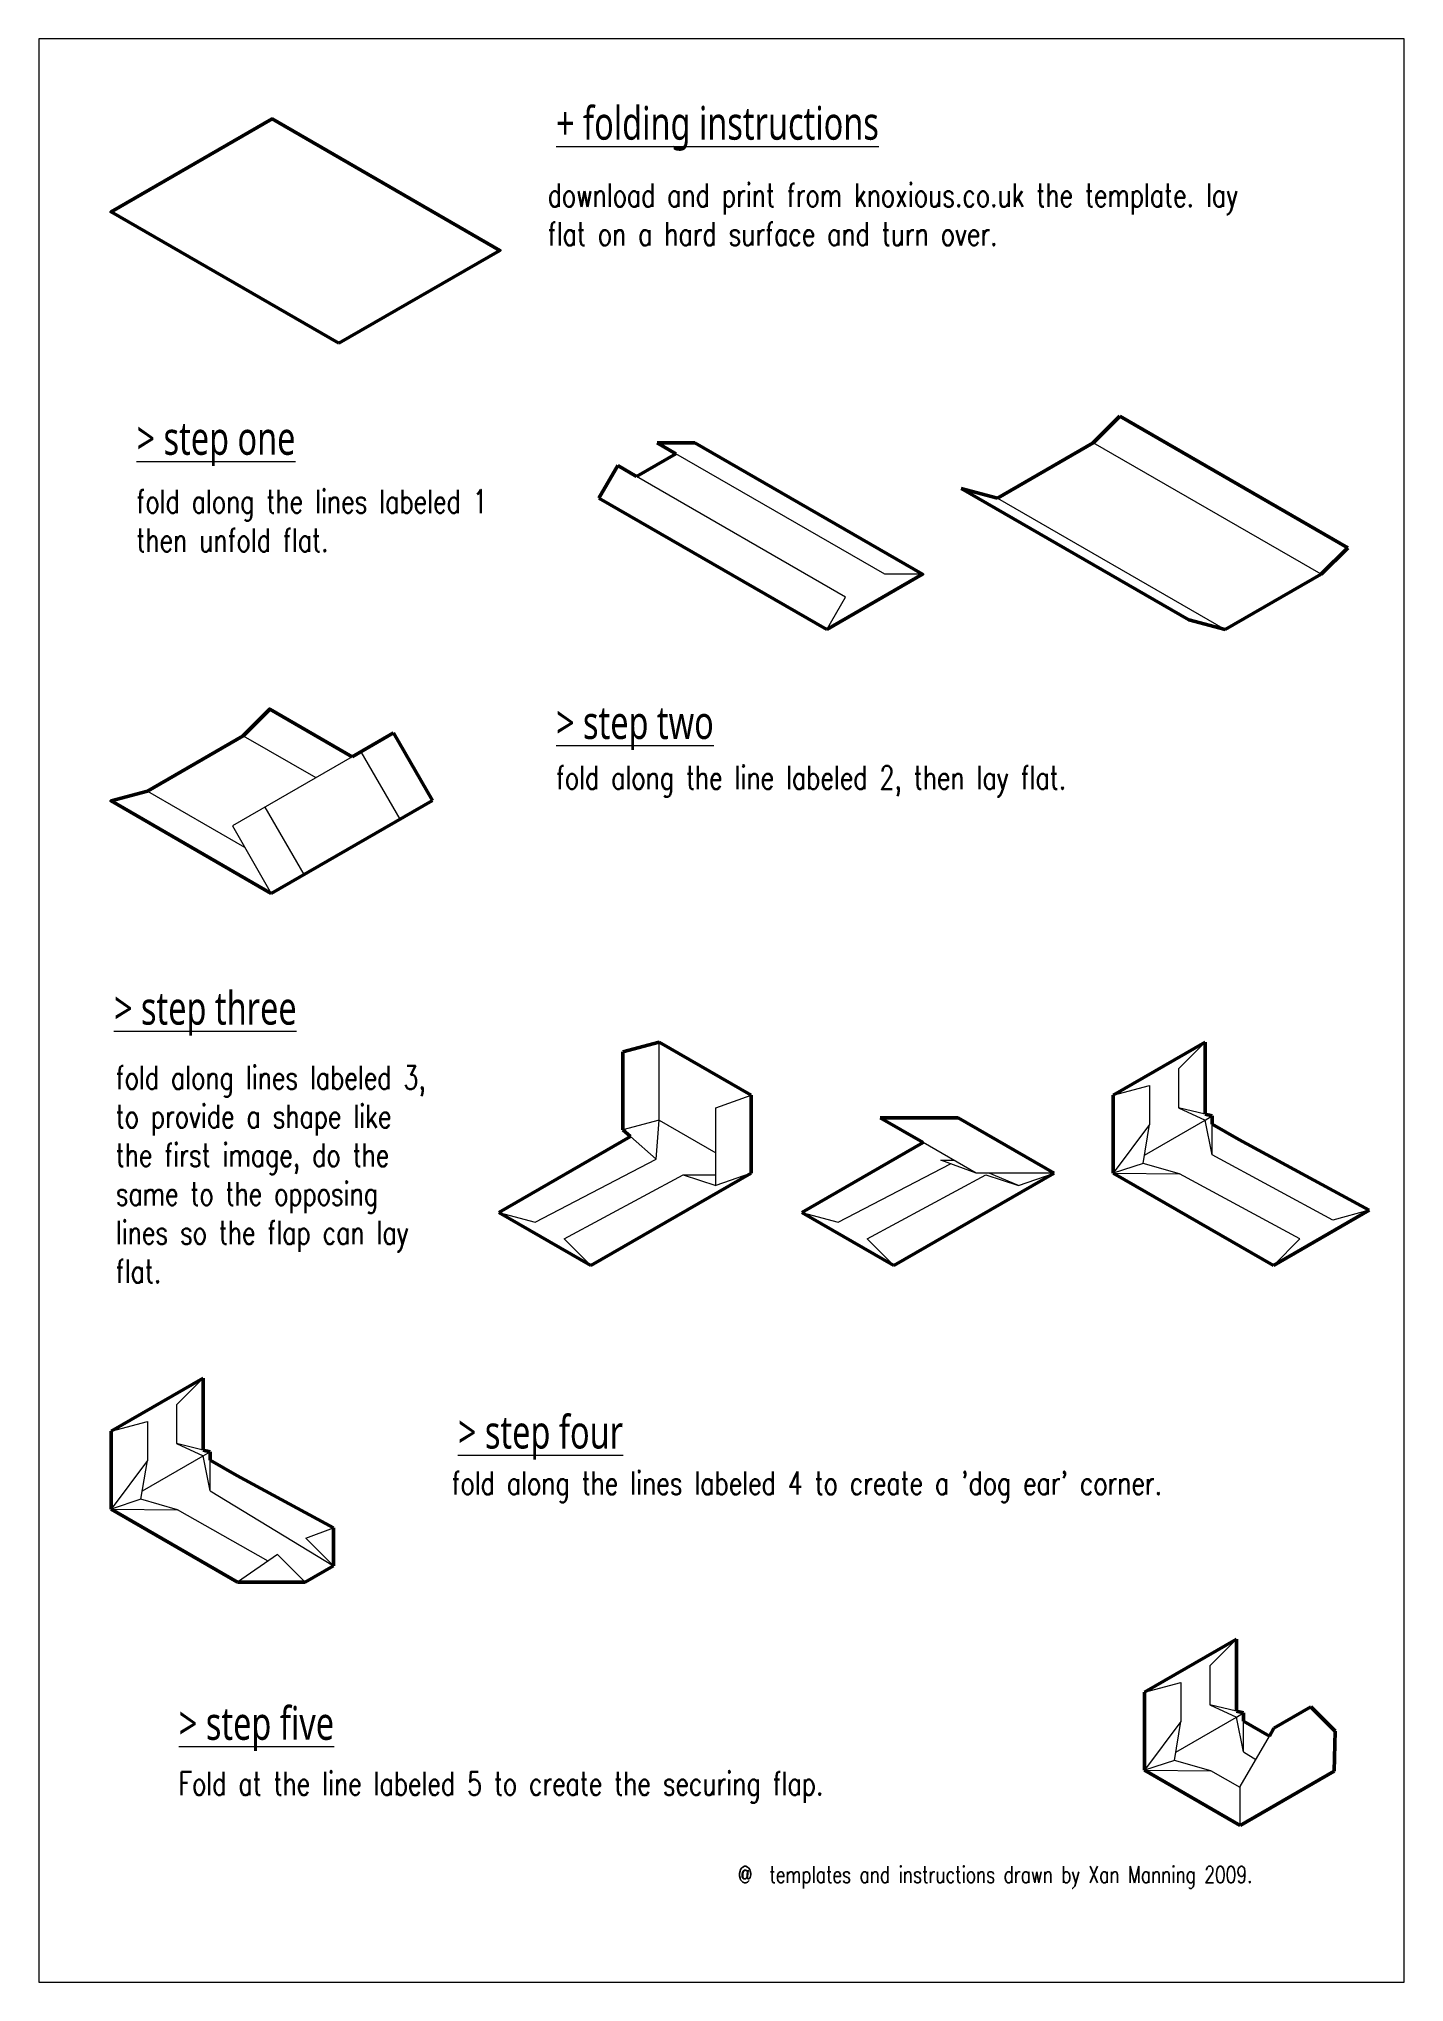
# Paper-space layout 'Work' of a CAD drawing. Header units: millimetres. Extents: x -1 to 205, y -1 to 292.
# The model-space entities are those that its viewports show. They can reach past a viewport. Long polylines and large blocks are cut down to what shows.
import ezdxf

# ---------------------------------------------------------------- set-up
doc = ezdxf.new("R2010")
doc.units = ezdxf.units.MM
doc.header["$LTSCALE"] = 0.5
doc.layers.get('0').update_dxf_attribs({"lineweight": 15})
doc.layers.add('Fold', color=7, linetype='Continuous', lineweight=5)
doc.layers.add('Outline', color=7, linetype='Continuous', lineweight=50)
doc.styles.add('Annotative', font='romans.shx', dxfattribs={"width": 0.75})

msp = doc.modelspace()

# ---------------------------------------------------------------- linework, layer by layer
for p, q in [((28979.8, 17699), (28743.8, 17835.2)), ((28935.2, 17673.3), (28699.3, 17809.5)), ((29022.3, 17699), (28979.8, 17699)), ((28914, 17636.5), (28935.2, 17673.3)), ((28378.1, 17493), (28242.8, 17414.9)), ((28242.8, 17414.9), (28286.8, 17338.6)), ((29341.4, 17170.5), (29311.3, 17140.4)), ((29311.3, 17140.4), (29311.3, 17096.4)), ((29237.5, 17110.5), (29278.5, 17121.5)), ((29278.5, 17121.5), (29278.5, 17077.5)), ((28721.6, 17038.2), (28724.8, 17082.5)), ((29311.3, 17096.4), (29341.4, 17082.5)), ((29349.4, 17043.1), (29341.4, 17082.5)), ((28692.5, 17063.8), (28721.6, 17038.2)), ((29271.3, 17033.5), (29278.5, 17077.5)), ((28584.8, 16967), (28721.6, 17038.2)), ((29082.7, 17022.5), (29022.8, 17057.1)), ((29082.7, 17022.5), (29042.8, 17037)), ((29042.8, 17037), (29057.5, 17037)), ((29485.7, 16969.5), (29349.4, 17043.1)), ((28617.7, 16948.1), (28751.9, 17020.7)), ((28751.9, 17020.7), (28788.7, 17008.4)), ((28751.9, 17020.7), (28788.7, 17020.7)), ((28828.7, 17022.5), (28828.9, 17022.4)), ((28926.8, 16967), (29053.8, 17033)), ((28959.7, 16948.1), (29093.9, 17020.7)), ((29170.7, 17022.5), (29082.7, 17022.5)), ((29093.9, 17020.7), (29130.7, 17008.4)), ((29130.7, 17008.4), (29097.3, 17022.5)), ((29130.7, 17008.4), (29170.7, 17022.5)), ((29170.7, 17022.5), (29170.9, 17022.4)), ((29312.4, 17021.8), (29271.3, 17033.5)), ((29448.5, 16948.1), (29312.4, 17021.8)), ((28543.8, 16978), (28584.8, 16967)), ((28885.8, 16978), (28926.8, 16967)), ((29526.7, 16980.5), (29485.7, 16969.5)), ((28647.7, 16918), (28617.7, 16948.1)), ((28989.7, 16918), (28959.7, 16948.1)), ((29418.5, 16918), (29448.5, 16948.1)), ((28209.7, 16791), (28179.7, 16760.9)), ((28179.7, 16760.9), (28179.7, 16716.9)), ((28105.8, 16731), (28146.8, 16742)), ((28146.8, 16742), (28146.8, 16698)), ((28179.7, 16716.9), (28209.7, 16703)), ((28139.6, 16654), (28146.8, 16698)), ((28217.8, 16663.6), (28209.7, 16703)), ((28217.8, 16663.6), (28356.9, 16579)), ((28180.7, 16642.2), (28139.6, 16654)), ((28283.1, 16584.2), (28180.7, 16642.2)), ((28325.8, 16610.1), (28356.9, 16621.7)), ((28356.9, 16579), (28325.8, 16610.1)), ((28293.8, 16591.6), (28248.7, 16560.5)), ((28324.9, 16560.5), (28293.8, 16591.6)), ((29376.7, 16496), (29346.7, 16465.9)), ((29346.7, 16465.9), (29346.7, 16421.9)), ((29272.8, 16436), (29313.8, 16447)), ((29313.8, 16447), (29313.8, 16403)), ((29346.7, 16421.9), (29376.7, 16408)), ((29306.6, 16359), (29313.8, 16403)), ((29384.8, 16368.6), (29376.7, 16408)), ((29381, 16329.5), (29414, 16386.5)), ((29347.7, 16347.2), (29306.6, 16359)), ((29384.8, 16368.6), (29398.7, 16360.2)), ((29381, 16328.3), (29347.7, 16347.2)), ((29381, 16285.5), (29381, 16329.5))]:
    msp.add_line(p, q)
msp.add_lwpolyline([(28828.8, 17022.5), (28788.7, 17008.4), (28788.7, 17096.4), (28828.8, 17110.5)])
at = {"layer": 'Fold'}
for p, q in [((29472.3, 17699), (29215.1, 17847.5)), ((29106.8, 17785), (29364.1, 17636.5)), ((28387.8, 17498.6), (28431.8, 17422.4)), ((28279.6, 17436.1), (28323.6, 17359.9)), ((28724.8, 17082.5), (28724.8, 17170.5)), ((28724.8, 17082.5), (28683.7, 17071.5)), ((28724.8, 17082.5), (28788.7, 17045.6)), ((29272.9, 17042.9), (29341.4, 17082.5)), ((29341.4, 17089.1), (29311.3, 17096.4)), ((29341.4, 17082.5), (29349.4, 17087.1)), ((29278.5, 17077.5), (29237.5, 17022.5)), ((29349.4, 17043.1), (29349.4, 17077.9)), ((29271.3, 17033.5), (29237.5, 17022.5)), ((29237.5, 17022.5), (29312.4, 17021.8)), ((28209.7, 16709.6), (28179.7, 16716.9)), ((28209.7, 16703), (28217.8, 16707.6)), ((28146.8, 16698), (28105.8, 16643)), ((28141.2, 16663.4), (28209.7, 16703)), ((28217.8, 16663.6), (28217.8, 16698.4)), ((28139.6, 16654), (28105.8, 16643)), ((28105.8, 16643), (28180.7, 16642.2)), ((29376.7, 16414.6), (29346.7, 16421.9)), ((29313.8, 16403), (29272.8, 16348)), ((29308.2, 16368.4), (29376.7, 16408)), ((29376.7, 16408), (29384.8, 16412.6)), ((29384.8, 16368.6), (29384.8, 16403.4)), ((29306.6, 16359), (29272.8, 16348)), ((29272.8, 16348), (29347.7, 16347.2))]:
    msp.add_line(p, q, dxfattribs=at)
for points in [[(28255.1, 17516.6), (28337.1, 17469.3)], [(28146.8, 17454.1), (28256.7, 17390.7)]]:
    msp.add_lwpolyline(points, dxfattribs=at)
at = {"layer": 'Outline'}
for p, q in [((29245.1, 17877.6), (29215.1, 17847.5)), ((29502.4, 17729.1), (29245.1, 17877.6)), ((28722.5, 17847.5), (28765, 17847.5)), ((28743.8, 17835.2), (28722.5, 17847.5)), ((29215.1, 17847.5), (29106.8, 17785)), ((28678, 17821.8), (28656.8, 17785)), ((28699.3, 17809.5), (28678, 17821.8)), ((29323, 17647.5), (29065.8, 17796)), ((29065.8, 17796), (29106.8, 17785)), ((29472.3, 17699), (29502.4, 17729.1)), ((29364.1, 17636.5), (29472.3, 17699)), ((29323, 17647.5), (29364.1, 17636.5)), ((28424.7, 17519.9), (28378.1, 17493)), ((28468.7, 17443.6), (28424.7, 17519.9)), ((28286.8, 17338.6), (28468.7, 17443.6)), ((28724.8, 17170.5), (28683.7, 17159.5)), ((28724.8, 17170.5), (28828.8, 17110.5)), ((29237.5, 17110.5), (29341.4, 17170.5)), ((29341.4, 17170.5), (29341.4, 17089.1)), ((28683.7, 17159.5), (28683.7, 17071.5)), ((28828.8, 17110.5), (28828.8, 17022.5)), ((29237.5, 17110.5), (29237.5, 17022.5)), ((28974.5, 17085), (29062.5, 17085)), ((29022.8, 17057.1), (28974.5, 17085)), ((29062.5, 17085), (29170.7, 17022.5)), ((29349.4, 17087.1), (29341.4, 17089.1)), ((29349.4, 17077.9), (29349.4, 17087.1)), ((28543.8, 16978), (28692.5, 17063.8)), ((28683.7, 17071.5), (28692.5, 17063.8)), ((29349.4, 17077.9), (29379.5, 17060.5)), ((29526.7, 16980.5), (29379.5, 17060.5)), ((28885.8, 16978), (29022.8, 17057.1)), ((28647.7, 16918), (28828.7, 17022.5)), ((28989.7, 16918), (29170.7, 17022.5)), ((29237.5, 17022.5), (29418.5, 16918)), ((28647.7, 16918), (28543.8, 16978)), ((28989.7, 16918), (28885.8, 16978)), ((29418.5, 16918), (29526.7, 16980.5)), ((28105.8, 16731), (28209.7, 16791)), ((28209.7, 16791), (28209.7, 16709.6)), ((28105.8, 16731), (28105.8, 16643)), ((28217.8, 16707.6), (28209.7, 16709.6)), ((28217.8, 16698.4), (28217.8, 16707.6)), ((28217.8, 16698.4), (28247.8, 16681)), ((28356.9, 16621.7), (28247.8, 16681)), ((28105.8, 16643), (28248.7, 16560.5)), ((28356.9, 16621.7), (28356.9, 16579)), ((28324.9, 16560.5), (28356.9, 16579)), ((28248.7, 16560.5), (28324.9, 16560.5)), ((29272.8, 16436), (29376.7, 16496)), ((29376.7, 16496), (29376.7, 16414.6)), ((29272.8, 16436), (29272.8, 16348)), ((29384.8, 16412.6), (29376.7, 16414.6)), ((29384.8, 16403.4), (29384.8, 16412.6)), ((29384.8, 16403.4), (29414, 16386.5)), ((29419.1, 16395.5), (29460.7, 16419.5)), ((29488.2, 16392), (29460.7, 16419.5)), ((29414, 16386.5), (29419.1, 16395.5)), ((29488.2, 16392), (29487.1, 16346.7)), ((29272.8, 16348), (29381, 16285.5)), ((29381, 16285.5), (29487.1, 16346.7))]:
    msp.add_line(p, q, dxfattribs=at)
for points in [[(28363, 17960), (28544.9, 18065), (28287.7, 18213.5), (28105.8, 18108.5), (28363, 17960)], [(28743.8, 17835.2), (28699.3, 17809.5)], [(28914, 17636.5), (29022.3, 17699), (28765, 17847.5)], [(28656.8, 17785), (28914, 17636.5)], [(28286.8, 17338.6), (28105.8, 17443.1), (28146.8, 17454.1), (28255.1, 17516.6), (28285.1, 17546.7), (28378.1, 17493)]]:
    msp.add_lwpolyline(points, dxfattribs=at)

psp = doc.layouts.new('Work')

# ---------------------------------------------------------------- texts
at = {"attachment_point": 1, "style": 'Annotative'}
for s, width, heights, insert, char_height in [('{\\fSegoe UI|b0|i0|c0|p34;\\L+ folding instructions}', 92.4573, [0], (77.24, 281.48), 5), ('download and print from knoxious.co.uk the template. lay flat on a hard surface and turn over.', 115.8685, [0], (76, 269.88), 3.5), ('{\\fSegoe UI|b0|i0|c0|p34;\\L> step one}', 92.4573, [0], (14.08, 234.02), 5), ('fold along the lines labeled 1 then unfold flat.', 57.8665, [12.14], (14.07, 223.75), 3.5), ('{\\fSegoe UI|b0|i0|c0|p34;\\L> step two}', 92.4573, [0], (77.24, 191.21), 5), ('fold along the line labeled 2, then lay flat.', 109.7373, [0], (77.23, 182.15), 3.5), ('{\\fSegoe UI|b0|i0|c0|p34;\\L> step three}', 92.4573, [0], (10.68, 148.18), 5), ('fold along lines labeled 3, to provide a shape like the first image, do the same to the opposing lines so the flap can lay flat.', 52.1196, [0], (10.95, 136.96), 3.5), ('{\\fSegoe UI|b0|i0|c0|p34;\\L> step four}', 92.4573, [0], (62.47, 84.33), 5), ("fold along the lines labeled 4 to create a 'dog ear' corner.", 116.5993, [0], (61.52, 75.88), 3.5), ('{\\fSegoe UI|b0|i0|c0|p34;\\L> step five}', 92.4573, [0], (20.45, 40.45), 5), ('Fold at the line labeled 5 to create the securing flap.', 120.4628, [0], (20.42, 30.62), 3.5), ('\\pi69.928; @  templates and instructions drawn by Xan Manning 2009.', 161.5353, [0], (33.42, 16.4), 2.5)]:
    psp.add_mtext_dynamic_manual_height_columns(s, width=width, gutter_width=12.5, heights=heights, dxfattribs=dict(at, insert=insert, char_height=char_height))

# ---------------------------------------------------------------- viewports
at = {"layer": '0'}
psp.add_viewport(center=(102.16, 145.31), size=(205.57, 292.724), view_center_point=(28795.22, 17206.22), view_height=2195.427, dxfattribs=at)

doc.saveas('drawing.dxf')
